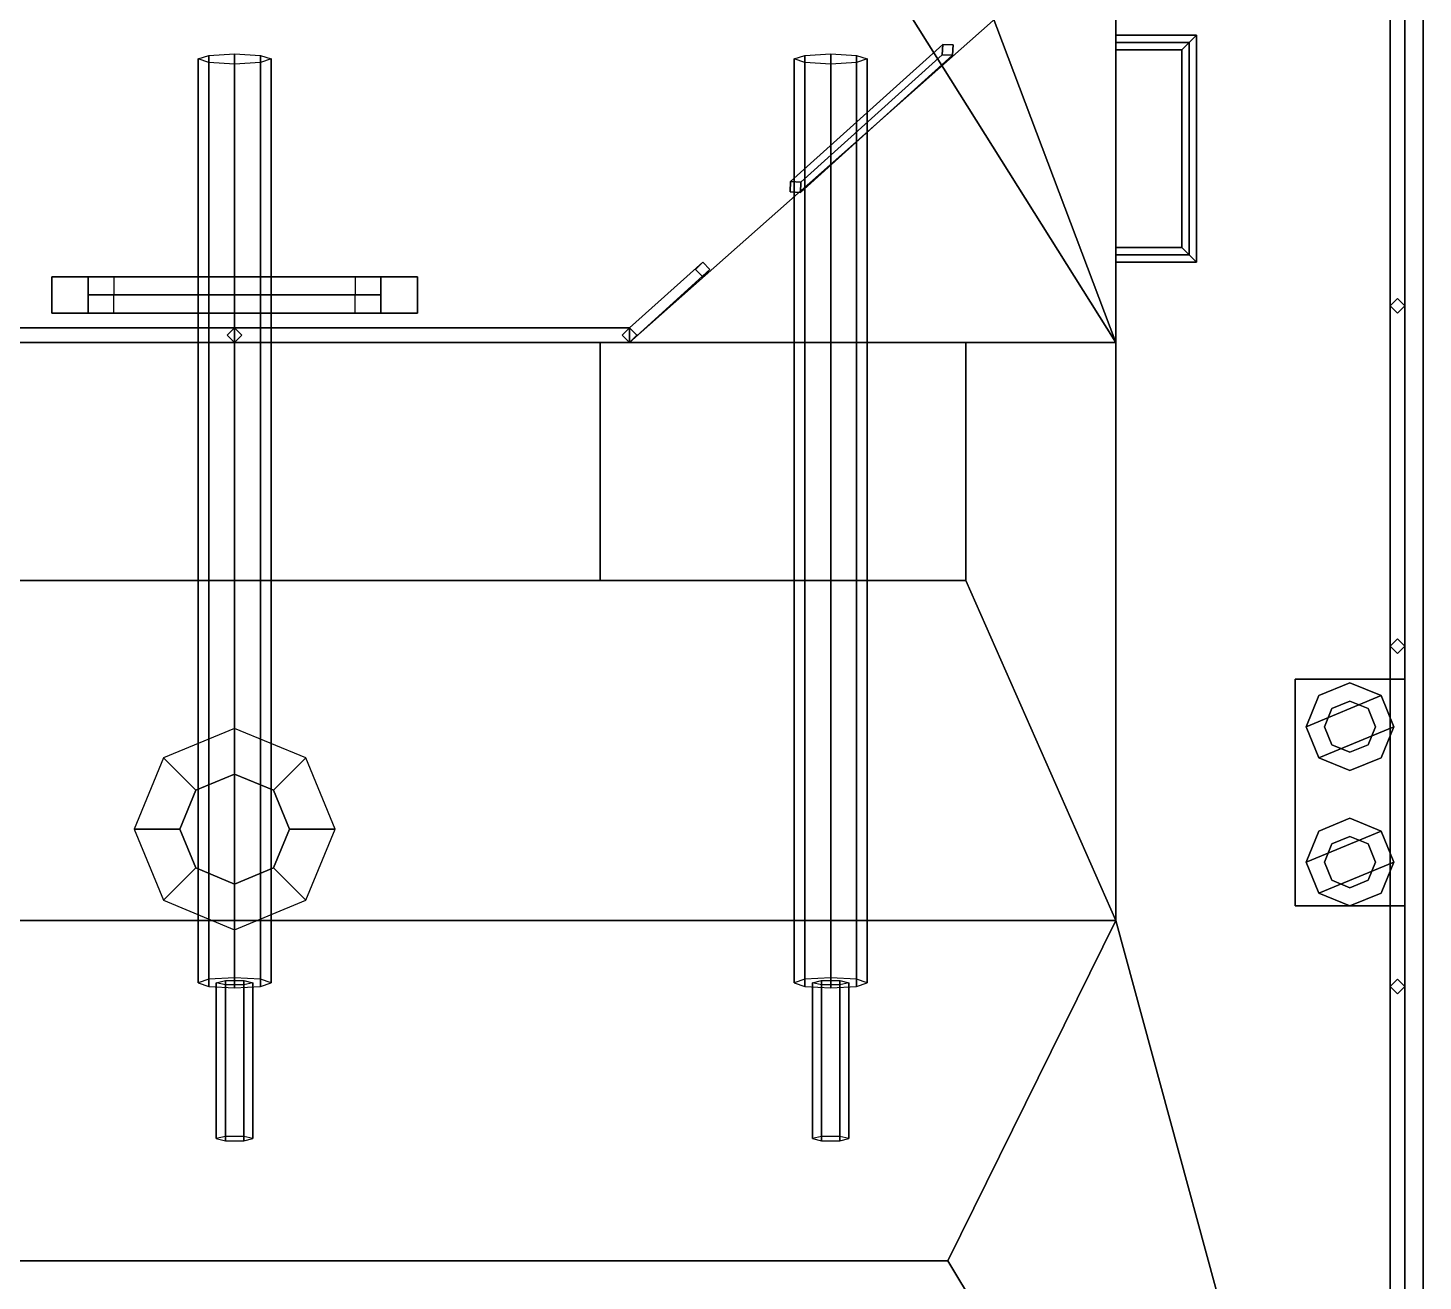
# Model space of a CAD drawing. Extents: x -3.3 to 3.3, y -23.5 to 23.5.
# Drawn here: x -0.565 to 3.25, y -21.365 to -17.94 of the extents above; entities that cross this region are included whole.
import ezdxf

# ---------------------------------------------------------------- set-up
doc = ezdxf.new("R2010")
doc.units = 0
doc.layers.get('0').update_dxf_attribs({"linetype": 'CONTINUOUS'})
doc.layers.add('RAILINGS', color=6, linetype='CONTINUOUS')

msp = doc.modelspace()

# ---------------------------------------------------------------- linework, layer by layer
for points in [[(3.25, -23.47), (3.25, -15.78, -1.68), (3.25, 10.1, -1.68), (3.25, 19.01)], [(3.25, -15.78, -1.68), (3.25, -23.47, -0.75), (-3.25, -23.47, -0.75), (-3.25, -15.78, -1.68)], [(2.41, -20.38, 2.17), (3.25, -23.47, 2.17), (3.25, -15.78, 2.17), (2.41, -15.78, 2.17)], [(3.25, -23.47, 2.17), (3.25, -23.47), (3.25, -15.78), (3.25, -15.78, 2.17)], [(3.25, -23.47), (3.25, -23.47, -0.75), (3.25, -15.78, -1.68), (3.25, -23.47)], [(1.08, -18.8, 5.02), (2.48, -17.56, 5.02), (-2.48, -17.56, 5.02), (-1.08, -18.8, 5.02)], [(-1.08, -18.8, 4.98), (-2.48, -17.56, 4.98), (2.48, -17.56, 4.98), (1.08, -18.8, 4.98)], [(2.48, -17.56, 4.98), (2.48, -17.56, 5.02), (1.08, -18.8, 5.02), (1.08, -18.8, 4.98)], [(2.41, -17.96, 2.67), (2.41, -17.98, 2.69), (2.61, -17.98, 2.69), (2.63, -17.96, 2.67)], [(2.41, -17.98, 2.65), (2.41, -17.96, 2.67), (2.63, -17.96, 2.67), (2.61, -17.98, 2.65)], [(2.41, -17.98, 2.37), (2.41, -17.96, 2.39), (2.63, -17.96, 2.39), (2.61, -17.98, 2.37)], [(2.41, -17.96, 2.39), (2.41, -17.98, 2.41), (2.61, -17.98, 2.41), (2.63, -17.96, 2.39)], [(2.41, -17.98, 2.94), (2.41, -17.96, 2.96), (2.63, -17.96, 2.96), (2.61, -17.98, 2.94)], [(2.41, -17.96, 2.96), (2.41, -17.98, 2.98), (2.61, -17.98, 2.98), (2.63, -17.96, 2.96)], [(2.63, -17.96, 2.67), (2.61, -17.98, 2.69), (2.61, -18.56, 2.69), (2.63, -18.58, 2.67)], [(2.61, -17.98, 2.65), (2.63, -17.96, 2.67), (2.63, -18.58, 2.67), (2.61, -18.56, 2.65)], [(2.61, -17.98, 2.37), (2.63, -17.96, 2.39), (2.63, -18.58, 2.39), (2.61, -18.56, 2.37)], [(2.63, -17.96, 2.39), (2.61, -17.98, 2.41), (2.61, -18.56, 2.41), (2.63, -18.58, 2.39)], [(2.61, -17.98, 2.94), (2.63, -17.96, 2.96), (2.63, -18.58, 2.96), (2.61, -18.56, 2.94)], [(2.63, -17.96, 2.96), (2.61, -17.98, 2.98), (2.61, -18.56, 2.98), (2.63, -18.58, 2.96)], [(1.5205, -18.3599, 4.58), (1.5487, -18.3613, 4.6), (1.9351, -18.0134, 4.6), (1.9366, -17.9851, 4.58)], [(1.5487, -18.3613, 4.56), (1.5205, -18.3599, 4.58), (1.9366, -17.9851, 4.58), (1.9351, -18.0134, 4.56)], [(1.5487, -18.3613, 4.28), (1.5205, -18.3599, 4.3), (1.9366, -17.9851, 4.3), (1.9351, -18.0134, 4.28)], [(1.5205, -18.3599, 4.3), (1.5487, -18.3613, 4.32), (1.9351, -18.0134, 4.32), (1.9366, -17.9851, 4.3)], [(1.5205, -18.3599, 4.03), (1.5487, -18.3613, 4.05), (1.9351, -18.0134, 4.05), (1.9366, -17.9851, 4.03)], [(1.5487, -18.3613, 4.01), (1.5205, -18.3599, 4.03), (1.9366, -17.9851, 4.03), (1.9351, -18.0134, 4.01)], [(1.5487, -18.3613, 3.73), (1.5205, -18.3599, 3.75), (1.9366, -17.9851, 3.75), (1.9351, -18.0134, 3.73)], [(1.5205, -18.3599, 3.75), (1.5487, -18.3613, 3.77), (1.9351, -18.0134, 3.77), (1.9366, -17.9851, 3.75)], [(1.5205, -18.3599, 3.46), (1.5487, -18.3613, 3.48), (1.9351, -18.0134, 3.48), (1.9366, -17.9851, 3.46)], [(1.5487, -18.3613, 3.44), (1.5205, -18.3599, 3.46), (1.9366, -17.9851, 3.46), (1.9351, -18.0134, 3.44)], [(1.5487, -18.3613, 4.84), (1.5205, -18.3599, 4.86), (1.9366, -17.9851, 4.86), (1.9351, -18.0134, 4.84)], [(1.5205, -18.3599, 4.86), (1.5487, -18.3613, 4.88), (1.9351, -18.0134, 4.88), (1.9366, -17.9851, 4.86)], [(1.9366, -17.9851, 3.3), (1.9351, -18.0134, 3.3), (1.9351, -18.0134, 4.98), (1.9366, -17.9851, 4.98)], [(1.9649, -17.9866, 3.3), (1.9366, -17.9851, 3.3), (1.9366, -17.9851, 4.98), (1.9649, -17.9866, 4.98)], [(1.9634, -18.0149, 3.3), (1.9649, -17.9866, 3.3), (1.9649, -17.9866, 4.98), (1.9634, -18.0149, 4.98)], [(2.41, -17.98, 2.69), (2.41, -18, 2.67), (2.59, -18, 2.67), (2.61, -17.98, 2.69)], [(2.41, -18, 2.67), (2.41, -17.98, 2.65), (2.61, -17.98, 2.65), (2.59, -18, 2.67)], [(2.41, -18, 2.39), (2.41, -17.98, 2.37), (2.61, -17.98, 2.37), (2.59, -18, 2.39)], [(2.41, -17.98, 2.41), (2.41, -18, 2.39), (2.59, -18, 2.39), (2.61, -17.98, 2.41)], [(2.41, -18, 2.96), (2.41, -17.98, 2.94), (2.61, -17.98, 2.94), (2.59, -18, 2.96)], [(2.41, -17.98, 2.98), (2.41, -18, 2.96), (2.59, -18, 2.96), (2.61, -17.98, 2.98)], [(2.61, -17.98, 2.69), (2.59, -18, 2.67), (2.59, -18.54, 2.67), (2.61, -18.56, 2.69)], [(2.59, -18, 2.67), (2.61, -17.98, 2.65), (2.61, -18.56, 2.65), (2.59, -18.54, 2.67)], [(2.59, -18, 2.39), (2.61, -17.98, 2.37), (2.61, -18.56, 2.37), (2.59, -18.54, 2.39)], [(2.61, -17.98, 2.41), (2.59, -18, 2.39), (2.59, -18.54, 2.39), (2.61, -18.56, 2.41)], [(2.59, -18, 2.96), (2.61, -17.98, 2.94), (2.61, -18.56, 2.94), (2.59, -18.54, 2.96)], [(2.61, -17.98, 2.98), (2.59, -18, 2.96), (2.59, -18.54, 2.96), (2.61, -18.56, 2.98)], [(-0.1, -18.0248, -1.2551), (-0.0707, -18.015, -1.3251), (-0.0707, -20.5402, -1.68), (-0.1, -20.55, -1.61)], [(-0.0707, -18.0347, -1.1851), (-0.1, -18.0248, -1.2551), (-0.1, -20.55, -1.61), (-0.0707, -20.5598, -1.54)], [(-0.0707, -18.015, -1.3251), (0, -18.0109, -1.3541), (0, -20.5361, -1.709), (-0.0707, -20.5402, -1.68)], [(0, -18.0387, -1.1561), (-0.0707, -18.0347, -1.1851), (-0.0707, -20.5598, -1.54), (0, -20.5639, -1.511)], [(0, -18.0109, -1.3541), (0.0707, -18.015, -1.3251), (0.0707, -20.5402, -1.68), (0, -20.5361, -1.709)], [(0.0707, -18.0347, -1.1851), (0, -18.0387, -1.1561), (0, -20.5639, -1.511), (0.0707, -20.5598, -1.54)], [(0.0707, -18.015, -1.3251), (0.1, -18.0248, -1.2551), (0.1, -20.55, -1.61), (0.0707, -20.5402, -1.68)], [(0.1, -18.0248, -1.2551), (0.0707, -18.0347, -1.1851), (0.0707, -20.5598, -1.54), (0.1, -20.55, -1.61)], [(1.53, -18.0248, -1.2551), (1.5593, -18.015, -1.3251), (1.5593, -20.5402, -1.68), (1.53, -20.55, -1.61)], [(1.5593, -18.0347, -1.1851), (1.53, -18.0248, -1.2551), (1.53, -20.55, -1.61), (1.5593, -20.5598, -1.54)], [(1.5487, -18.3613, 4.6), (1.5472, -18.3896, 4.58), (1.9634, -18.0149, 4.58), (1.9351, -18.0134, 4.6)], [(1.5472, -18.3896, 4.58), (1.5487, -18.3613, 4.56), (1.9351, -18.0134, 4.56), (1.9634, -18.0149, 4.58)], [(1.5472, -18.3896, 4.3), (1.5487, -18.3613, 4.28), (1.9351, -18.0134, 4.28), (1.9634, -18.0149, 4.3)], [(1.5487, -18.3613, 4.32), (1.5472, -18.3896, 4.3), (1.9634, -18.0149, 4.3), (1.9351, -18.0134, 4.32)], [(1.5487, -18.3613, 4.05), (1.5472, -18.3896, 4.03), (1.9634, -18.0149, 4.03), (1.9351, -18.0134, 4.05)], [(1.5472, -18.3896, 4.03), (1.5487, -18.3613, 4.01), (1.9351, -18.0134, 4.01), (1.9634, -18.0149, 4.03)], [(1.5472, -18.3896, 3.75), (1.5487, -18.3613, 3.73), (1.9351, -18.0134, 3.73), (1.9634, -18.0149, 3.75)], [(1.5487, -18.3613, 3.77), (1.5472, -18.3896, 3.75), (1.9634, -18.0149, 3.75), (1.9351, -18.0134, 3.77)], [(1.5487, -18.3613, 3.48), (1.5472, -18.3896, 3.46), (1.9634, -18.0149, 3.46), (1.9351, -18.0134, 3.48)], [(1.5472, -18.3896, 3.46), (1.5487, -18.3613, 3.44), (1.9351, -18.0134, 3.44), (1.9634, -18.0149, 3.46)], [(1.5472, -18.3896, 4.86), (1.5487, -18.3613, 4.84), (1.9351, -18.0134, 4.84), (1.9634, -18.0149, 4.86)], [(1.5487, -18.3613, 4.88), (1.5472, -18.3896, 4.86), (1.9634, -18.0149, 4.86), (1.9351, -18.0134, 4.88)], [(1.5593, -18.015, -1.3251), (1.63, -18.0109, -1.3541), (1.63, -20.5361, -1.709), (1.5593, -20.5402, -1.68)], [(1.63, -18.0387, -1.1561), (1.5593, -18.0347, -1.1851), (1.5593, -20.5598, -1.54), (1.63, -20.5639, -1.511)], [(1.63, -18.0109, -1.3541), (1.7007, -18.015, -1.3251), (1.7007, -20.5402, -1.68), (1.63, -20.5361, -1.709)], [(1.7007, -18.0347, -1.1851), (1.63, -18.0387, -1.1561), (1.63, -20.5639, -1.511), (1.7007, -20.5598, -1.54)], [(1.7007, -18.015, -1.3251), (1.73, -18.0248, -1.2551), (1.73, -20.55, -1.61), (1.7007, -20.5402, -1.68)], [(1.73, -18.0248, -1.2551), (1.7007, -18.0347, -1.1851), (1.7007, -20.5598, -1.54), (1.73, -20.55, -1.61)], [(1.9351, -18.0134, 3.3), (1.9634, -18.0149, 3.3), (1.9634, -18.0149, 4.98), (1.9351, -18.0134, 4.98)], [(1.5205, -18.3599, 3.3), (1.519, -18.3881, 3.3), (1.519, -18.3881, 4.98), (1.5205, -18.3599, 4.98)], [(1.519, -18.3881, 3.3), (1.5472, -18.3896, 3.3), (1.5472, -18.3896, 4.98), (1.519, -18.3881, 4.98)], [(1.5487, -18.3613, 3.3), (1.5205, -18.3599, 3.3), (1.5205, -18.3599, 4.98), (1.5487, -18.3613, 4.98)], [(1.5472, -18.3896, 3.3), (1.5487, -18.3613, 3.3), (1.5487, -18.3613, 4.98), (1.5472, -18.3896, 4.98)], [(2.41, -18.54, 2.67), (2.41, -18.56, 2.69), (2.61, -18.56, 2.69), (2.59, -18.54, 2.67)], [(2.41, -18.56, 2.65), (2.41, -18.54, 2.67), (2.59, -18.54, 2.67), (2.61, -18.56, 2.65)], [(2.41, -18.56, 2.37), (2.41, -18.54, 2.39), (2.59, -18.54, 2.39), (2.61, -18.56, 2.37)], [(2.41, -18.54, 2.39), (2.41, -18.56, 2.41), (2.61, -18.56, 2.41), (2.59, -18.54, 2.39)], [(2.41, -18.56, 2.94), (2.41, -18.54, 2.96), (2.59, -18.54, 2.96), (2.61, -18.56, 2.94)], [(2.41, -18.54, 2.96), (2.41, -18.56, 2.98), (2.61, -18.56, 2.98), (2.59, -18.54, 2.96)], [(2.41, -18.56, 2.69), (2.41, -18.58, 2.67), (2.63, -18.58, 2.67), (2.61, -18.56, 2.69)], [(2.41, -18.58, 2.67), (2.41, -18.56, 2.65), (2.61, -18.56, 2.65), (2.63, -18.58, 2.67)], [(2.41, -18.58, 2.39), (2.41, -18.56, 2.37), (2.61, -18.56, 2.37), (2.63, -18.58, 2.39)], [(2.41, -18.56, 2.41), (2.41, -18.58, 2.39), (2.63, -18.58, 2.39), (2.61, -18.56, 2.41)], [(2.41, -18.58, 2.96), (2.41, -18.56, 2.94), (2.61, -18.56, 2.94), (2.63, -18.58, 2.96)], [(2.41, -18.56, 2.98), (2.41, -18.58, 2.96), (2.63, -18.58, 2.96), (2.61, -18.56, 2.98)], [(-0.5, -18.72, 3.3), (-0.5, -18.72, 4.98), (-0.5, -18.62, 4.98), (-0.5, -18.62, 3.3)], [(-0.5, -18.62, 3.3), (-0.5, -18.62, 4.98), (-0.4, -18.62, 4.88), (-0.4, -18.62, 3.3)], [(0.4, -18.62, 4.88), (-0.4, -18.62, 4.88), (-0.5, -18.62, 4.98), (0.5, -18.62, 4.98)], [(-0.4, -18.62, 4.88), (-0.33, -18.62, 4.88), (0.4, -18.62, 3.3), (0.33, -18.62, 3.3)], [(0.33, -18.67, 3.3), (-0.4, -18.67, 4.88), (-0.4, -18.62, 4.88), (0.33, -18.62, 3.3)], [(-0.4, -18.62, 3.3), (-0.4, -18.62, 4.88), (-0.4, -18.72, 4.88), (-0.4, -18.72, 3.3)], [(0.4, -18.72, 4.88), (-0.4, -18.72, 4.88), (-0.4, -18.62, 4.88), (0.4, -18.62, 4.88)], [(0.4, -18.62, 3.3), (-0.33, -18.62, 4.88), (-0.33, -18.67, 4.88), (0.4, -18.67, 3.3)], [(0.4, -18.62, 3.3), (0.4, -18.62, 4.88), (0.5, -18.62, 4.98), (0.5, -18.62, 3.3)], [(0.4, -18.72, 3.3), (0.4, -18.72, 4.88), (0.4, -18.62, 4.88), (0.4, -18.62, 3.3)], [(0.5, -18.62, 3.3), (0.5, -18.62, 4.98), (0.5, -18.72, 4.98), (0.5, -18.72, 3.3)], [(0.4, -18.67, 3.3), (-0.33, -18.67, 4.88), (-0.4, -18.67, 4.88), (0.33, -18.67, 3.3)], [(-0.4, -18.72, 3.3), (0.33, -18.72, 4.88), (0.33, -18.67, 4.88), (-0.4, -18.67, 3.3)], [(-0.4, -18.67, 3.3), (0.33, -18.67, 4.88), (0.4, -18.67, 4.88), (-0.33, -18.67, 3.3)], [(-0.33, -18.67, 3.3), (0.4, -18.67, 4.88), (0.4, -18.72, 4.88), (-0.33, -18.72, 3.3)], [(-0.4, -18.72, 4.88), (-0.5, -18.72, 4.98), (-0.5, -18.72, 3.3), (-0.4, -18.72, 3.3)], [(-0.5, -18.72, 4.98), (-0.4, -18.72, 4.88), (0.4, -18.72, 4.88), (0.5, -18.72, 4.98)], [(0.4, -18.72, 4.88), (0.33, -18.72, 4.88), (-0.4, -18.72, 3.3), (-0.33, -18.72, 3.3)], [(0.5, -18.72, 4.98), (0.4, -18.72, 4.88), (0.4, -18.72, 3.3), (0.5, -18.72, 3.3)], [(1.08, -18.8, 4.98), (1.08, -18.8, 5.02), (-1.08, -18.8, 5.02), (-1.08, -18.8, 4.98)], [(1, -18.8, 2.54), (1, -19.45, 2.54), (2, -19.45, 2.54), (2, -18.8, 2.54)], [(1, -18.8, 2.52), (1, -19.45, 2.52), (1, -19.45, 2.54), (1, -18.8, 2.54)], [(2, -19.45, 2.54), (2, -19.45, 2.52), (2, -18.8, 2.52), (2, -18.8, 2.54)], [(1, -19.45, 2.54), (1, -19.45, 2.52), (2, -19.45, 2.52), (2, -19.45, 2.54)], [(2.9, -19.72, 2.24), (2.9, -20.34, 2.24), (3.2, -20.34, 2.24), (3.2, -19.72, 2.24)], [(2.9, -19.72, 2.17), (2.9, -20.34, 2.17), (2.9, -20.34, 2.24), (2.9, -19.72, 2.24)], [(3.2, -19.72, 2.24), (3.2, -19.72, 2.17), (2.9, -19.72, 2.17), (2.9, -19.72, 2.24)], [(3.2, -20.34, 2.24), (3.2, -20.34, 2.17), (3.2, -19.72, 2.17), (3.2, -19.72, 2.24)], [(3.05, -19.73, 2.53), (2.9651, -19.7651, 2.53), (2.93, -19.85, 2.53), (3.1349, -19.7651, 2.53)], [(3.05, -19.73, 2.48), (2.9651, -19.7651, 2.48), (2.9651, -19.7651, 2.53), (3.05, -19.73, 2.53)], [(3.1349, -19.7651, 2.48), (3.05, -19.73, 2.48), (3.05, -19.73, 2.53), (3.1349, -19.7651, 2.53)], [(2.9651, -19.7651, 2.48), (2.93, -19.85, 2.48), (2.93, -19.85, 2.53), (2.9651, -19.7651, 2.53)], [(3.1349, -19.7651, 2.53), (2.93, -19.85, 2.53), (2.9651, -19.9349, 2.53), (3.17, -19.85, 2.53)], [(3.0005, -19.8005, 2.24), (2.98, -19.85, 2.24), (2.98, -19.85, 2.48), (3.0005, -19.8005, 2.48)], [(3.05, -19.78, 2.24), (3.0005, -19.8005, 2.24), (3.0005, -19.8005, 2.48), (3.05, -19.78, 2.48)], [(3.0995, -19.8005, 2.24), (3.05, -19.78, 2.24), (3.05, -19.78, 2.48), (3.0995, -19.8005, 2.48)], [(3.12, -19.85, 2.24), (3.0995, -19.8005, 2.24), (3.0995, -19.8005, 2.48), (3.12, -19.85, 2.48)], [(3.17, -19.85, 2.48), (3.1349, -19.7651, 2.48), (3.1349, -19.7651, 2.53), (3.17, -19.85, 2.53)], [(0, -19.855, 2.52), (-0.1945, -19.9355, 2.52), (-0.1061, -20.0239, 3.35), (0, -19.98, 3.35)], [(0.1945, -19.9355, 2.52), (0, -19.855, 2.52), (0, -19.98, 3.35), (0.1061, -20.0239, 3.35)], [(2.93, -19.85, 2.48), (2.9651, -19.9349, 2.48), (2.9651, -19.9349, 2.53), (2.93, -19.85, 2.53)], [(3.17, -19.85, 2.53), (2.9651, -19.9349, 2.53), (3.05, -19.97, 2.53), (3.1349, -19.9349, 2.53)], [(2.98, -19.85, 2.24), (3.0005, -19.8995, 2.24), (3.0005, -19.8995, 2.48), (2.98, -19.85, 2.48)], [(3.0995, -19.8995, 2.24), (3.12, -19.85, 2.24), (3.12, -19.85, 2.48), (3.0995, -19.8995, 2.48)], [(3.1349, -19.9349, 2.48), (3.17, -19.85, 2.48), (3.17, -19.85, 2.53), (3.1349, -19.9349, 2.53)], [(3.0005, -19.8995, 2.24), (3.05, -19.92, 2.24), (3.05, -19.92, 2.48), (3.0005, -19.8995, 2.48)], [(3.05, -19.92, 2.24), (3.0995, -19.8995, 2.24), (3.0995, -19.8995, 2.48), (3.05, -19.92, 2.48)], [(-0.1945, -19.9355, 2.52), (-0.275, -20.13, 2.52), (-0.15, -20.13, 3.35), (-0.1061, -20.0239, 3.35)], [(0.275, -20.13, 2.52), (0.1945, -19.9355, 2.52), (0.1061, -20.0239, 3.35), (0.15, -20.13, 3.35)], [(2.9651, -19.9349, 2.48), (3.05, -19.97, 2.48), (3.05, -19.97, 2.53), (2.9651, -19.9349, 2.53)], [(3.05, -19.97, 2.48), (3.1349, -19.9349, 2.48), (3.1349, -19.9349, 2.53), (3.05, -19.97, 2.53)], [(0, -19.98, 3.35), (-0.1061, -20.0239, 3.35), (-0.1061, -20.0239, 3.4), (0, -19.98, 3.4)], [(0.1061, -20.0239, 3.35), (0, -19.98, 3.35), (0, -19.98, 3.4), (0.1061, -20.0239, 3.4)], [(-0.1061, -20.0239, 3.35), (-0.15, -20.13, 3.35), (-0.15, -20.13, 3.4), (-0.1061, -20.0239, 3.4)], [(0.15, -20.13, 3.35), (0.1061, -20.0239, 3.35), (0.1061, -20.0239, 3.4), (0.15, -20.13, 3.4)], [(3.05, -20.1, 2.53), (2.9651, -20.1351, 2.53), (2.93, -20.22, 2.53), (3.1349, -20.1351, 2.53)], [(3.05, -20.1, 2.48), (2.9651, -20.1351, 2.48), (2.9651, -20.1351, 2.53), (3.05, -20.1, 2.53)], [(3.1349, -20.1351, 2.48), (3.05, -20.1, 2.48), (3.05, -20.1, 2.53), (3.1349, -20.1351, 2.53)], [(-0.275, -20.13, 2.52), (-0.1945, -20.3245, 2.52), (-0.1061, -20.2361, 3.35), (-0.15, -20.13, 3.35)], [(-0.15, -20.13, 3.35), (-0.1061, -20.2361, 3.35), (-0.1061, -20.2361, 3.4), (-0.15, -20.13, 3.4)], [(0.1061, -20.2361, 3.35), (0.15, -20.13, 3.35), (0.15, -20.13, 3.4), (0.1061, -20.2361, 3.4)], [(0.1945, -20.3245, 2.52), (0.275, -20.13, 2.52), (0.15, -20.13, 3.35), (0.1061, -20.2361, 3.35)], [(3.1349, -20.1351, 2.53), (2.93, -20.22, 2.53), (2.9651, -20.3049, 2.53), (3.17, -20.22, 2.53)], [(2.9651, -20.1351, 2.48), (2.93, -20.22, 2.48), (2.93, -20.22, 2.53), (2.9651, -20.1351, 2.53)], [(3.17, -20.22, 2.48), (3.1349, -20.1351, 2.48), (3.1349, -20.1351, 2.53), (3.17, -20.22, 2.53)], [(3.0005, -20.1705, 2.24), (2.98, -20.22, 2.24), (2.98, -20.22, 2.48), (3.0005, -20.1705, 2.48)], [(3.05, -20.15, 2.24), (3.0005, -20.1705, 2.24), (3.0005, -20.1705, 2.48), (3.05, -20.15, 2.48)], [(3.0995, -20.1705, 2.24), (3.05, -20.15, 2.24), (3.05, -20.15, 2.48), (3.0995, -20.1705, 2.48)], [(3.12, -20.22, 2.24), (3.0995, -20.1705, 2.24), (3.0995, -20.1705, 2.48), (3.12, -20.22, 2.48)], [(2.93, -20.22, 2.48), (2.9651, -20.3049, 2.48), (2.9651, -20.3049, 2.53), (2.93, -20.22, 2.53)], [(3.17, -20.22, 2.53), (2.9651, -20.3049, 2.53), (3.05, -20.34, 2.53), (3.1349, -20.3049, 2.53)], [(2.98, -20.22, 2.24), (3.0005, -20.2695, 2.24), (3.0005, -20.2695, 2.48), (2.98, -20.22, 2.48)], [(3.0995, -20.2695, 2.24), (3.12, -20.22, 2.24), (3.12, -20.22, 2.48), (3.0995, -20.2695, 2.48)], [(3.1349, -20.3049, 2.48), (3.17, -20.22, 2.48), (3.17, -20.22, 2.53), (3.1349, -20.3049, 2.53)], [(-0.1945, -20.3245, 2.52), (0, -20.405, 2.52), (0, -20.28, 3.35), (-0.1061, -20.2361, 3.35)], [(-0.1061, -20.2361, 3.35), (0, -20.28, 3.35), (0, -20.28, 3.4), (-0.1061, -20.2361, 3.4)], [(0, -20.28, 3.35), (0.1061, -20.2361, 3.35), (0.1061, -20.2361, 3.4), (0, -20.28, 3.4)], [(0, -20.405, 2.52), (0.1945, -20.3245, 2.52), (0.1061, -20.2361, 3.35), (0, -20.28, 3.35)], [(3.0005, -20.2695, 2.24), (3.05, -20.29, 2.24), (3.05, -20.29, 2.48), (3.0005, -20.2695, 2.48)], [(3.05, -20.29, 2.24), (3.0995, -20.2695, 2.24), (3.0995, -20.2695, 2.48), (3.05, -20.29, 2.48)], [(2.9651, -20.3049, 2.48), (3.05, -20.34, 2.48), (3.05, -20.34, 2.53), (2.9651, -20.3049, 2.53)], [(3.05, -20.34, 2.48), (3.1349, -20.3049, 2.48), (3.1349, -20.3049, 2.53), (3.05, -20.34, 2.53)], [(2.9, -20.34, 2.24), (2.9, -20.34, 2.17), (3.2, -20.34, 2.17), (3.2, -20.34, 2.24)], [(1.95, -21.31, 2.17), (3.25, -23.47, 2.17), (3.25, -23.47, 2.17), (2.41, -20.38, 2.17)], [(-0.05, -20.55, -1.61), (-0.025, -20.544, -1.6529), (-0.025, -20.9698, -1.7127), (-0.05, -20.9758, -1.6698)], [(-0.025, -20.556, -1.5671), (-0.05, -20.55, -1.61), (-0.05, -20.9758, -1.6698), (-0.025, -20.9818, -1.627)], [(-0.025, -20.544, -1.6529), (0.025, -20.544, -1.6529), (0.025, -20.9698, -1.7127), (-0.025, -20.9698, -1.7127)], [(0.025, -20.556, -1.5671), (-0.025, -20.556, -1.5671), (-0.025, -20.9818, -1.627), (0.025, -20.9818, -1.627)], [(0.025, -20.544, -1.6529), (0.05, -20.55, -1.61), (0.05, -20.9758, -1.6698), (0.025, -20.9698, -1.7127)], [(0.05, -20.55, -1.61), (0.025, -20.556, -1.5671), (0.025, -20.9818, -1.627), (0.05, -20.9758, -1.6698)], [(1.58, -20.55, -1.61), (1.605, -20.544, -1.6529), (1.605, -20.9698, -1.7127), (1.58, -20.9758, -1.6698)], [(1.605, -20.556, -1.5671), (1.58, -20.55, -1.61), (1.58, -20.9758, -1.6698), (1.605, -20.9818, -1.627)], [(1.605, -20.544, -1.6529), (1.655, -20.544, -1.6529), (1.655, -20.9698, -1.7127), (1.605, -20.9698, -1.7127)], [(1.655, -20.556, -1.5671), (1.605, -20.556, -1.5671), (1.605, -20.9818, -1.627), (1.655, -20.9818, -1.627)], [(1.655, -20.544, -1.6529), (1.68, -20.55, -1.61), (1.68, -20.9758, -1.6698), (1.655, -20.9698, -1.7127)], [(1.68, -20.55, -1.61), (1.655, -20.556, -1.5671), (1.655, -20.9818, -1.627), (1.68, -20.9758, -1.6698)], [(-1.95, -21.31, 2.17), (-3.25, -23.47, 2.17), (3.25, -23.47, 2.17), (1.95, -21.31, 2.17)]]:
    msp.add_3dface(points)
at = {"color": 3}
for points in [[(1.08, -13.42, 3.3), (1.08, -15.28, 3.3), (2.41, -18.8, 3.3), (2.41, -9.25, 3.3)], [(2.41, -18.8, 3.3), (2.41, -18.8, 2.17), (2.41, -9.25, 2.17), (2.41, -9.25, 3.3)], [(-1.08, -15.28, 3.3), (-2.41, -18.8, 3.3), (-0.5, -15.76, 3.3), (-0.5, -15.28, 3.3)], [(0.5, -15.28, 3.3), (0.5, -15.76, 3.3), (2.41, -18.8, 3.3), (1.08, -15.28, 3.3)], [(-0.5, -15.76, 3.3), (-2.41, -18.8, 3.3), (2.41, -18.8, 3.3), (0.5, -15.76, 3.3)], [(-2.41, -18.8, 3.3), (-2.41, -18.8, 2.52), (2.41, -18.8, 2.52), (2.41, -18.8, 3.3)], [(-1, -18.8, 2.52), (-1, -19.45, 2.52), (1, -19.45, 2.52), (1, -18.8, 2.52)], [(2, -19.45, 2.52), (2.41, -20.38, 2.52), (2.41, -18.8, 2.52), (2, -18.8, 2.52)], [(2.41, -20.38, 2.52), (2.41, -20.38, 2.17), (2.41, -18.8, 2.17), (2.41, -18.8, 2.52)], [(-2, -19.45, 2.52), (-2.41, -20.38, 2.52), (2.41, -20.38, 2.52), (2, -19.45, 2.52)], [(-2.41, -20.38, 2.52), (-1.95, -21.31, 2.52), (1.95, -21.31, 2.52), (2.41, -20.38, 2.52)], [(1.95, -21.31, 2.52), (1.95, -21.31, 2.17), (2.41, -20.38, 2.17), (2.41, -20.38, 2.52)], [(-1.95, -21.31, 2.52), (-1.95, -21.31, 2.17), (1.95, -21.31, 2.17), (1.95, -21.31, 2.52)]]:
    msp.add_3dface(points, dxfattribs=at)
at = {"layer": 'RAILINGS'}
for points in [[(3.16, 20.36, 2.65), (3.16, -23.38, 2.65), (3.2, -23.38, 2.65), (3.2, 20.36, 2.65)], [(3.2, 20.36, 2.65), (3.2, -23.38, 2.65), (3.16, -23.38, 2.65), (3.16, 20.36, 2.65)], [(3.16, 20.36, 3.11), (3.16, -23.38, 3.11), (3.2, -23.38, 3.11), (3.2, 20.36, 3.11)], [(3.2, 20.36, 3.11), (3.2, -23.38, 3.11), (3.16, -23.38, 3.11), (3.16, 20.36, 3.11)], [(1.28, -18.58, 5.5), (1.08, -18.76, 5.5), (1.08, -18.8, 5.5), (1.3, -18.6, 5.5)], [(1.3, -18.6, 5.5), (1.08, -18.8, 5.5), (1.08, -18.76, 5.5), (1.28, -18.58, 5.5)], [(1.28, -18.58, 5.96), (1.08, -18.76, 5.96), (1.08, -18.8, 5.96), (1.3, -18.6, 5.96)], [(1.3, -18.6, 5.96), (1.08, -18.8, 5.96), (1.08, -18.76, 5.96), (1.28, -18.58, 5.96)], [(1.28, -18.58, 5.02), (1.26, -18.6, 5.02), (1.26, -18.6, 5.96), (1.28, -18.58, 5.96)], [(1.3, -18.6, 5.02), (1.28, -18.58, 5.02), (1.28, -18.58, 5.96), (1.3, -18.6, 5.96)], [(1.26, -18.6, 5.02), (1.28, -18.62, 5.02), (1.28, -18.62, 5.96), (1.26, -18.6, 5.96)], [(1.28, -18.62, 5.02), (1.3, -18.6, 5.02), (1.3, -18.6, 5.96), (1.28, -18.62, 5.96)], [(3.18, -18.68, 2.17), (3.16, -18.7, 2.17), (3.16, -18.7, 3.11), (3.18, -18.68, 3.11)], [(3.2, -18.7, 2.17), (3.18, -18.68, 2.17), (3.18, -18.68, 3.11), (3.2, -18.7, 3.11)], [(3.16, -18.7, 2.17), (3.18, -18.72, 2.17), (3.18, -18.72, 3.11), (3.16, -18.7, 3.11)], [(3.18, -18.72, 2.17), (3.2, -18.7, 2.17), (3.2, -18.7, 3.11), (3.18, -18.72, 3.11)], [(-1.07, -18.8, 5.5), (1.08, -18.8, 5.5), (1.08, -18.76, 5.5), (-1.07, -18.76, 5.5)], [(-1.07, -18.76, 5.5), (1.08, -18.76, 5.5), (1.08, -18.8, 5.5), (-1.07, -18.8, 5.5)], [(-1.07, -18.76, 5.96), (1.08, -18.76, 5.96), (1.08, -18.8, 5.96), (-1.07, -18.8, 5.96)], [(-1.07, -18.8, 5.96), (1.08, -18.8, 5.96), (1.08, -18.76, 5.96), (-1.07, -18.76, 5.96)], [(0, -18.76, 5.02), (-0.02, -18.78, 5.02), (-0.02, -18.78, 5.96), (0, -18.76, 5.96)], [(0.02, -18.78, 5.02), (0, -18.76, 5.02), (0, -18.76, 5.96), (0.02, -18.78, 5.96)], [(1.08, -18.76, 5.02), (1.06, -18.78, 5.02), (1.06, -18.78, 5.96), (1.08, -18.76, 5.96)], [(1.1, -18.78, 5.02), (1.08, -18.76, 5.02), (1.08, -18.76, 5.96), (1.1, -18.78, 5.96)], [(-0.02, -18.78, 5.02), (0, -18.8, 5.02), (0, -18.8, 5.96), (-0.02, -18.78, 5.96)], [(0, -18.8, 5.02), (0.02, -18.78, 5.02), (0.02, -18.78, 5.96), (0, -18.8, 5.96)], [(1.06, -18.78, 5.02), (1.08, -18.8, 5.02), (1.08, -18.8, 5.96), (1.06, -18.78, 5.96)], [(1.08, -18.8, 5.02), (1.1, -18.78, 5.02), (1.1, -18.78, 5.96), (1.08, -18.8, 5.96)], [(3.18, -19.61, 2.17), (3.16, -19.63, 2.17), (3.16, -19.63, 3.11), (3.18, -19.61, 3.11)], [(3.2, -19.63, 2.17), (3.18, -19.61, 2.17), (3.18, -19.61, 3.11), (3.2, -19.63, 3.11)], [(3.16, -19.63, 2.17), (3.18, -19.65, 2.17), (3.18, -19.65, 3.11), (3.16, -19.63, 3.11)], [(3.18, -19.65, 2.17), (3.2, -19.63, 2.17), (3.2, -19.63, 3.11), (3.18, -19.65, 3.11)], [(3.18, -20.54, 2.17), (3.16, -20.56, 2.17), (3.16, -20.56, 3.11), (3.18, -20.54, 3.11)], [(3.16, -20.56, 2.17), (3.18, -20.58, 2.17), (3.18, -20.58, 3.11), (3.16, -20.56, 3.11)], [(3.2, -20.56, 2.17), (3.18, -20.54, 2.17), (3.18, -20.54, 3.11), (3.2, -20.56, 3.11)], [(3.18, -20.58, 2.17), (3.2, -20.56, 2.17), (3.2, -20.56, 3.11), (3.18, -20.58, 3.11)]]:
    msp.add_3dface(points, dxfattribs=at)

doc.saveas('drawing.dxf')
